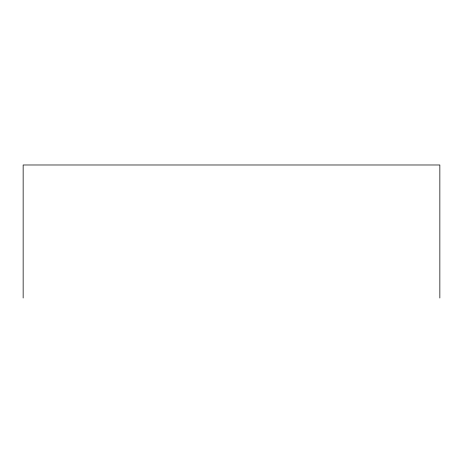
<?xml version="1.0" encoding="UTF-8"?>
<svg xmlns="http://www.w3.org/2000/svg" width="463" height="463" viewBox="0 0 463 463"><rect width="100%" height="100%" fill="white"/><g stroke="black" fill="none" stroke-linecap="round" stroke-linejoin="round"><path stroke-width="0.69" d="M439.85 298.016L439.85 164.984L23.15 164.984L23.15 298.016"/></g></svg>
